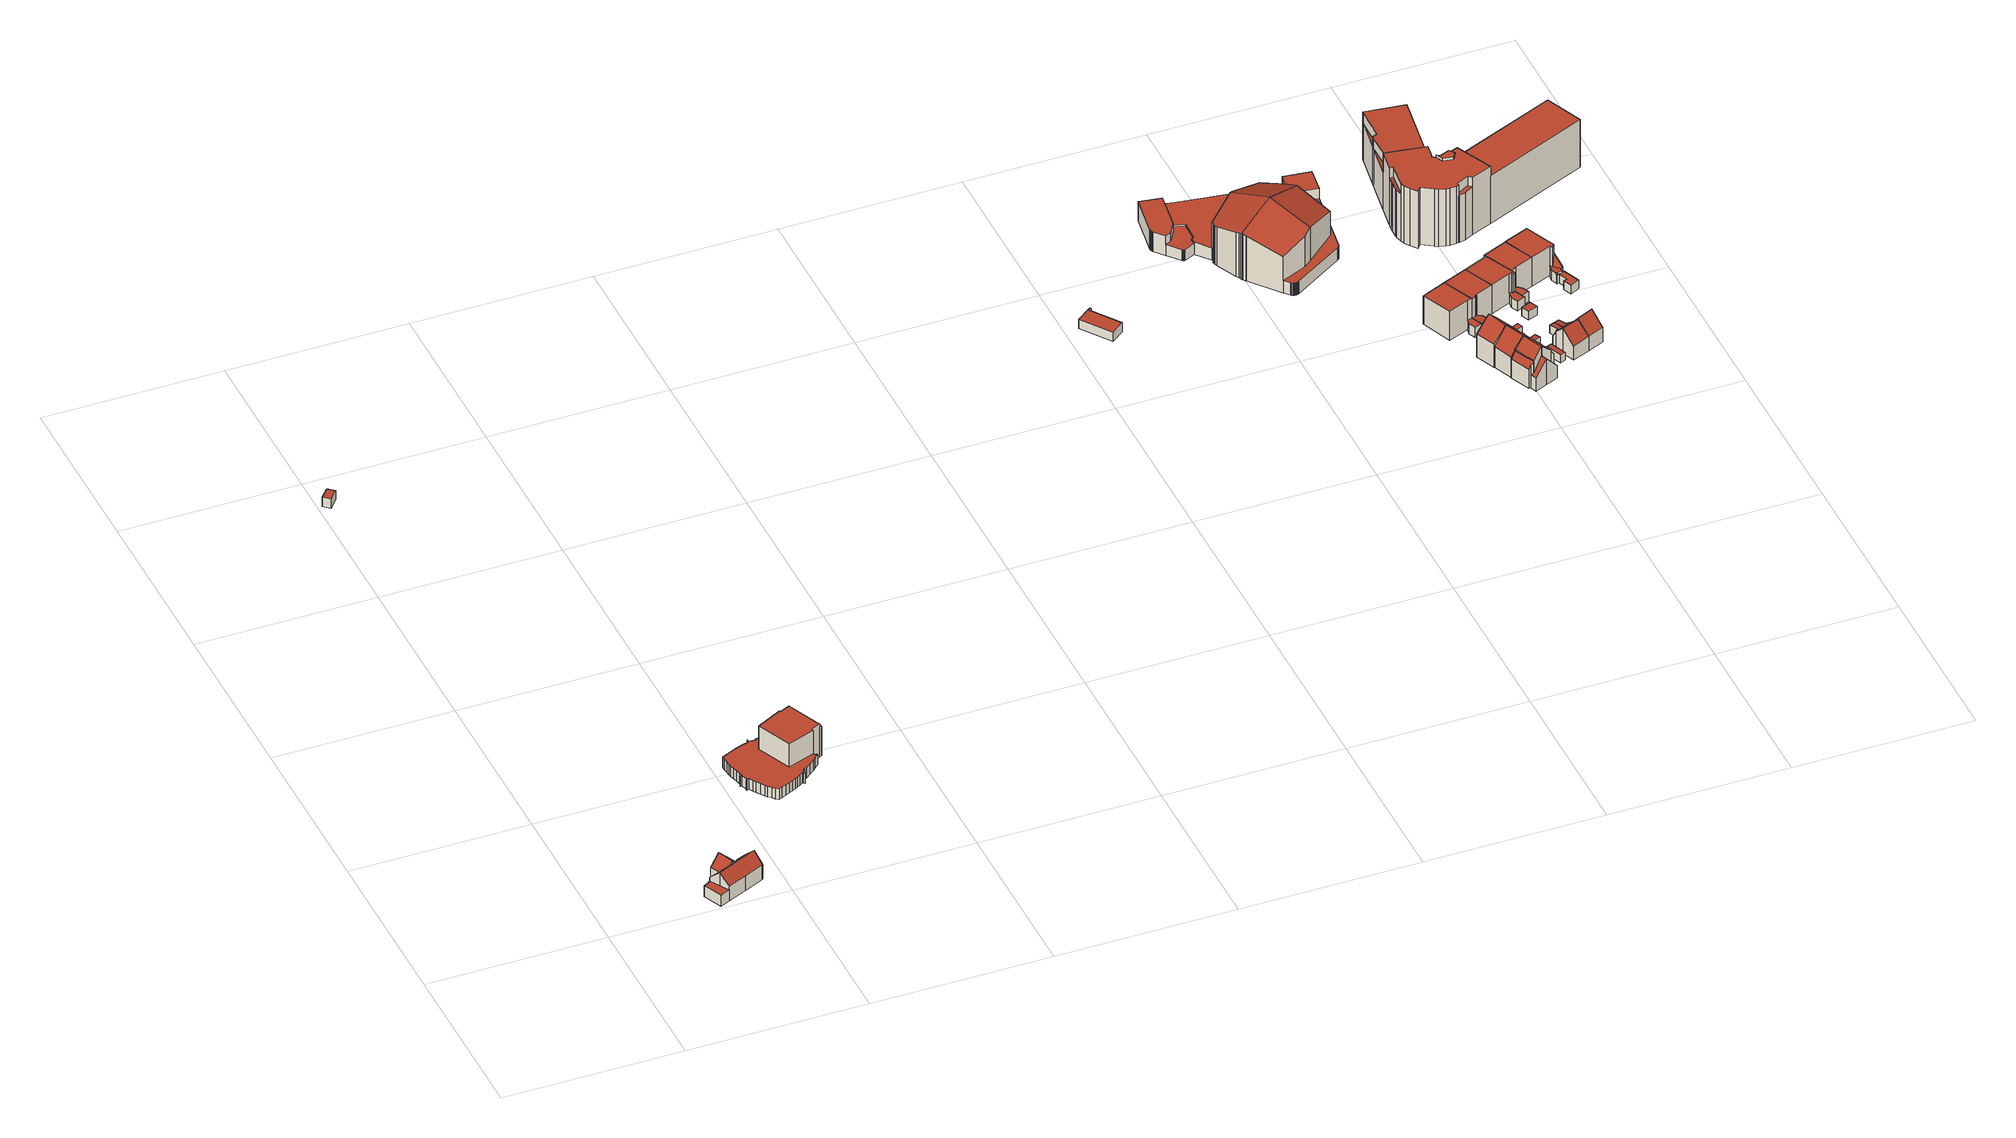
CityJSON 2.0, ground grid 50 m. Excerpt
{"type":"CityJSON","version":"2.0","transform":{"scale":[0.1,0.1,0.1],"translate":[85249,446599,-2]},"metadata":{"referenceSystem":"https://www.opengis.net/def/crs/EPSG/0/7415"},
"CityObjects":{
"building1":{"type":"Building","attributes":{"b3_bouwlagen":2,"b3_dak_type":"slanted","b3_h_dak_50p":5.52,"b3_h_dak_70p":6.13,"b3_h_dak_max":7.01,"b3_h_dak_min":2.65,"b3_h_maaiveld":-0.557,"b3_kas_warenhuis":false,"b3_mutatie_ahn3_ahn4":false,"b3_opp_buitenmuur":241.29,"b3_opp_dak_plat":15.36,"b3_opp_dak_schuin":132,"b3_opp_grond":108.88,"b3_opp_scheidingsmuur":0,"b3_reconstructie_onvolledig":false,"b3_rmse_lod12":1.27,"b3_rmse_lod13":1.27,"b3_rmse_lod22":0.0893,"b3_val3dity_lod12":"[]","b3_val3dity_lod13":"[]","b3_val3dity_lod22":"[]","b3_volume_lod12":719.39,"b3_volume_lod13":719.39,"b3_volume_lod22":622.52,"geconstateerd":false,"oorspronkelijkbouwjaar":1868,"status":"Pand in gebruik"},"children":["building1-1"]},
"building1-1":{"type":"BuildingPart","parents":["building1"],"geometry":[{"type":"Solid","lod":"2.2","boundaries":[[[[0,1,2,3,4,5,6,7,8,9,10,11,12,13,14,15,16,17]],[[18,15,14,19]],[[20,16,15,18]],[[21,17,16,20]],[[22,23,1,0,24,25]],[[25,24,26,27]],[[19,14,13,28]],[[27,26,28,29]],[[30,2,1,23]],[[23,22,31]],[[32,33,34,35]],[[36,37,38]],[[35,34,38]],[[37,7,6,39]],[[24,0,17,21]],[[39,6,5,40]],[[40,5,4,41]],[[42,3,2,30]],[[41,4,3,42]],[[43,8,7,37,36]],[[44,12,11,45]],[[46,9,8,43]],[[47,11,10,48]],[[48,10,9,46]],[[45,11,47]],[[49,33,32]],[[29,28,13,12,44]],[[24,21,20,18,19,28,26]],[[41,32,35,38,37,39,40]],[[49,32,41,42,30,23,31]],[[27,46,43,36,38,34,33,49,31,22,25]],[[29,44,45,47,48,46,27]]]],"semantics":{"surfaces":[{"type":"GroundSurface"},{"type":"WallSurface","on_footprint_edge":true},{"type":"WallSurface","on_footprint_edge":false},{"type":"RoofSurface"}],"values":[[0,1,1,1,1,2,1,2,1,2,2,2,2,1,1,1,1,1,1,1,1,1,1,1,1,2,1,3,3,3,3,3]]}}]},
"building2":{"type":"Building","attributes":{"b3_dak_type":"horizontal","b3_h_dak_50p":2.42,"b3_h_dak_70p":2.43,"b3_h_dak_max":2.51,"b3_h_dak_min":2.17,"b3_h_maaiveld":-0.462,"b3_kas_warenhuis":false,"b3_mutatie_ahn3_ahn4":false,"b3_opp_buitenmuur":35.2,"b3_opp_dak_plat":8.88,"b3_opp_dak_schuin":0,"b3_opp_grond":8.88,"b3_opp_scheidingsmuur":0,"b3_reconstructie_onvolledig":false,"b3_rmse_lod12":0.0419,"b3_rmse_lod13":0.0419,"b3_rmse_lod22":0.0399,"b3_val3dity_lod12":"[]","b3_val3dity_lod13":"[]","b3_val3dity_lod22":"[]","b3_volume_lod12":25.69,"b3_volume_lod13":25.69,"b3_volume_lod22":25.59,"geconstateerd":false,"oorspronkelijkbouwjaar":2010,"status":"Pand in gebruik"},"children":["building2-1"]},
"building2-1":{"type":"BuildingPart","parents":["building2"],"geometry":[{"type":"Solid","lod":"2.2","boundaries":[[[[50,51,52,53,54,55]],[[56,50,55,57]],[[58,53,52,59]],[[59,52,51,60]],[[57,55,54,61]],[[61,54,53,58]],[[60,51,50,56]],[[60,56,57,61,58,59]]]],"semantics":{"surfaces":[{"type":"GroundSurface"},{"type":"WallSurface","on_footprint_edge":true},{"type":"RoofSurface"}],"values":[[0,1,1,1,1,1,1,2]]}}]},
"building3":{"type":"Building","attributes":{"b3_dak_type":"slanted","b3_h_dak_50p":3.47,"b3_h_dak_70p":9.75,"b3_h_dak_max":11.21,"b3_h_dak_min":2.63,"b3_h_maaiveld":0.197,"b3_kas_warenhuis":false,"b3_mutatie_ahn3_ahn4":false,"b3_opp_buitenmuur":586.93,"b3_opp_dak_plat":359.15,"b3_opp_dak_schuin":51.59,"b3_opp_grond":374.21,"b3_opp_scheidingsmuur":0,"b3_reconstructie_onvolledig":false,"b3_rmse_lod12":5.22,"b3_rmse_lod13":0.879,"b3_rmse_lod22":0.244,"b3_val3dity_lod12":"[]","b3_val3dity_lod13":"[]","b3_val3dity_lod22":"[]","b3_volume_lod12":3574.93,"b3_volume_lod13":2237.45,"b3_volume_lod22":2182.08,"geconstateerd":false,"oorspronkelijkbouwjaar":1930,"status":"Pand in gebruik"},"children":["building3-1"]},
"building3-1":{"type":"BuildingPart","parents":["building3"],"geometry":[{"type":"Solid","lod":"2.2","boundaries":[[[[62,63,64,65,66,67,68,69,70,71,72,73,74,75,76,77,78,79,80,81,82,83,84,85,86,87,88,89,90,91,92,93,94,95,96,97,98,99,100,101,102,103,104,105,106,107,108,109,110,111,112,113,114,115,116,117,118,119,120,121,122,123,124,125,126,127,128,129,130,131,132,133,134,135,136,137,138,139,140,141,142,143,144,145,146,147,148,149,150,151,152]],[[153,146,145,154]],[[155,147,146,153]],[[156,148,147,155]],[[157,126,125,158]],[[159,99,98,160]],[[154,145,144,161]],[[162,143,142,163]],[[164,135,134,165]],[[161,144,143,162]],[[166,140,139,167]],[[168,141,140,166]],[[167,139,138,169]],[[163,142,141,168]],[[170,136,135,164]],[[169,138,137,171]],[[171,137,136,170]],[[165,134,133,172]],[[172,133,132,173]],[[173,132,131,174]],[[174,131,130,175]],[[175,130,129,176]],[[176,129,128,177]],[[177,128,127,178]],[[178,127,126,157]],[[179,121,120,180]],[[158,125,124,181]],[[182,119,118,183]],[[181,124,123,184]],[[185,122,121,179]],[[184,123,122,185]],[[186,116,115,187]],[[183,118,117,188]],[[188,117,116,186]],[[180,120,119,182]],[[189,113,112,190]],[[191,100,99,159]],[[192,93,92,193]],[[194,109,108,195]],[[195,108,107,196,197]],[[190,112,111,198]],[[198,111,110,199]],[[199,110,109,194]],[[193,92,91,200,201]],[[201,200,202,203]],[[204,205,206]],[[197,196,206]],[[196,107,106,207]],[[207,106,105,208]],[[208,105,104,209]],[[210,102,101,211]],[[211,101,100,191]],[[209,104,103,212]],[[212,103,102,210]],[[213,97,96,214]],[[214,96,95,215]],[[160,98,97,213]],[[216,87,86,217]],[[215,95,94,218]],[[218,94,93,192]],[[217,86,85,219]],[[200,91,90,220]],[[221,89,88,222]],[[220,90,89,221]],[[222,88,87,216]],[[223,79,78,224]],[[219,85,84,225]],[[226,81,80,227]],[[227,80,79,223]],[[228,82,81,226]],[[229,83,82,228]],[[230,77,76,231]],[[225,84,83,229]],[[232,63,62,233]],[[233,62,152,234]],[[235,73,72,236]],[[224,78,77,230]],[[231,76,75,237]],[[238,65,64,239]],[[240,74,73,235]],[[236,72,71,241]],[[237,75,74,240]],[[241,71,70,242]],[[243,68,67,244]],[[244,67,66,245]],[[246,69,68,243]],[[242,70,69,246]],[[245,66,65,238]],[[239,64,63,232]],[[247,149,148,156]],[[248,150,149,247]],[[249,151,150,248]],[[234,152,151,249]],[[203,202,250,251]],[[252,114,113,189,253]],[[254,187,115,114,252]],[[253,189,205,204]],[[251,250,187,254]],[[218,192,204,206,196,207,208,209,212,210,211,191,159,160,213,214,215]],[[187,250,202,200,220,221,222,216,217,219,225,229,228,226,227,223,224,230,231,237,240,235,236,241,242,246,243,244,245,238,239,232,233,234,249,248,247,156,155,153,154,161,162,163,168,166,167,169,171,170,164,165,172,173,174,175,176,177,178,157,158,181,184,185,179,180,182,183,188,186]],[[205,189,190,198,199,194,195,197,206]],[[251,254,252,253,204,192,193,201,203]]]],"semantics":{"surfaces":[{"type":"GroundSurface"},{"type":"WallSurface","on_footprint_edge":true},{"type":"WallSurface","on_footprint_edge":false},{"type":"RoofSurface"}],"values":[[0,1,1,1,1,1,1,1,1,1,1,1,1,1,1,1,1,1,1,1,1,1,1,1,1,1,1,1,1,1,1,1,1,1,1,1,1,1,1,1,1,1,1,1,2,2,2,1,1,1,1,1,1,1,1,1,1,1,1,1,1,1,1,1,1,1,1,1,1,1,1,1,1,1,1,1,1,1,1,1,1,1,1,1,1,1,1,1,1,1,1,1,1,2,1,1,2,2,3,3,3,3]]}}]},
"building4":{"type":"Building","attributes":{"b3_dak_type":"multiple horizontal","b3_h_dak_50p":2.9,"b3_h_dak_70p":2.93,"b3_h_dak_max":3.19,"b3_h_dak_min":2.33,"b3_h_maaiveld":-0.05,"b3_kas_warenhuis":false,"b3_mutatie_ahn3_ahn4":false,"b3_opp_buitenmuur":91.83,"b3_opp_dak_plat":27.1,"b3_opp_dak_schuin":0,"b3_opp_grond":45.83,"b3_opp_scheidingsmuur":0,"b3_reconstructie_onvolledig":false,"b3_rmse_lod12":0.126,"b3_rmse_lod13":0.126,"b3_rmse_lod22":0.116,"b3_val3dity_lod12":"[]","b3_val3dity_lod13":"[]","b3_val3dity_lod22":"[]","b3_volume_lod12":136.86,"b3_volume_lod13":136.86,"b3_volume_lod22":136.12,"geconstateerd":false,"oorspronkelijkbouwjaar":2020,"status":"Pand in gebruik"},"children":["building4-1"]},
"building4-1":{"type":"BuildingPart","parents":["building4"],"geometry":[{"type":"Solid","lod":"2.2","boundaries":[[[[255,256,257,258,259,260]],[[261,260,259,262]],[[262,259,258,263]],[[263,258,257,264]],[[265,255,260,261]],[[264,257,256,266]],[[266,256,255,265]],[[266,265,261,262,263,264]]]],"semantics":{"surfaces":[{"type":"GroundSurface"},{"type":"WallSurface","on_footprint_edge":true},{"type":"RoofSurface"}],"values":[[0,1,1,1,1,1,1,2]]}}]},
"building5":{"type":"Building","attributes":{"b3_bag_bag_overlap":0,"b3_bouwlagen":4,"b3_dak_type":"slanted","b3_h_dak_50p":6.69,"b3_h_dak_70p":13.89,"b3_h_dak_max":18.08,"b3_h_dak_min":3.06,"b3_h_maaiveld":-0.324,"b3_kas_warenhuis":false,"b3_mutatie_ahn3_ahn4":false,"b3_opp_buitenmuur":1485.74,"b3_opp_dak_plat":956.6,"b3_opp_dak_schuin":581.31,"b3_opp_grond":1187.85,"b3_opp_scheidingsmuur":104.35,"b3_reconstructie_onvolledig":false,"b3_rmse_lod12":7.29,"b3_rmse_lod13":1.37,"b3_rmse_lod22":0.0492,"b3_val3dity_lod12":"[]","b3_val3dity_lod13":"[]","b3_val3dity_lod22":"[]","b3_volume_lod12":16855.04,"b3_volume_lod13":10904.26,"b3_volume_lod22":10779.6,"geconstateerd":false,"oorspronkelijkbouwjaar":1959,"status":"Pand in gebruik"},"children":["building5-1"]},
"building5-1":{"type":"BuildingPart","parents":["building5"],"geometry":[{"type":"Solid","lod":"2.2","boundaries":[[[[267,268,269,270,271,272,273,274,275,276,277,278,279,280,281,282,283,284,285,286,287,288,289,290,291,292,293,294,295,296,297,298,299,300,301,302,303,304,305,306,307,308,309,310,311,312,313,314,315,316,317,318,319,320,321,322,323]],[[324,296,295,325]],[[325,295,294,326]],[[327,274,273,328]],[[329,311,310,330]],[[330,310,309,331]],[[328,273,272,332]],[[333,334,335,336,337]],[[338,292,291,339]],[[339,291,290,340]],[[341,269,268,342]],[[343,344,345,346]],[[340,290,289,344,343]],[[347,267,323,348]],[[349,283,282,350]],[[351,352,350,353]],[[354,355,356,357]],[[358,287,286,359]],[[359,286,285,360]],[[361,362,355,354]],[[363,275,274,327]],[[364,319,318,365]],[[366,320,319,364]],[[365,318,317,367]],[[367,317,316,368]],[[368,316,315,369]],[[369,315,314,370]],[[370,314,313,371]],[[371,313,312,372]],[[372,312,311,329]],[[331,309,308,373]],[[373,308,307,374]],[[374,307,306,375]],[[376,377,378,379]],[[380,381,382]],[[383,271,270,384]],[[326,294,293,385]],[[385,293,292,338]],[[386,288,287,358]],[[332,272,271,383]],[[387,284,283,349]],[[360,285,284,387]],[[388,278,277,389]],[[389,277,276,390]],[[390,276,275,363]],[[391,281,280,392]],[[353,350,282,281,391]],[[393,392,280,279,394]],[[394,279,278,388]],[[395,396,397,398]],[[399,400,401,402]],[[344,289,288,386]],[[403,322,321,362,361]],[[362,321,320,366]],[[357,356,404,405]],[[402,401,352,351]],[[406,299,298,407]],[[408,407,298,297,409]],[[409,297,296,324]],[[410,300,299,406]],[[411,412,396,395]],[[336,335,400,399]],[[346,345,334,333]],[[379,378,413,414]],[[375,306,305,413]],[[414,413,305,304,415]],[[416,301,300,410]],[[398,397,392,393]],[[348,323,322,403]],[[384,270,269,341]],[[381,380,417,418]],[[418,417,419,420,421]],[[342,268,267,347]],[[405,404,419,417]],[[337,336,407,408]],[[415,304,303,422]],[[421,420,412,411]],[[422,303,302,377,376]],[[377,302,301,416]],[[334,345,344,386,358,359,360,387,349,350,352,401,400,335]],[[342,382,381,398,393,394,388,389,390,363,327,328,332,383,384,341]],[[342,347,348,403,361,354,357,382]],[[405,417,380,382,357]],[[337,408,409,324,325,326,385,338,339,340,343,346,333]],[[421,411,395,398,381,418]],[[422,376,379,414,415]],[[377,416,410,406,407,336,399,402,351,353,391,392,397,396,412,420,419,404,356,355,362,366,364,365,367,368,369,370,371,372,329,330,331,373,374,375,413,378]]]],"semantics":{"surfaces":[{"type":"GroundSurface"},{"type":"WallSurface","on_footprint_edge":true},{"type":"WallSurface","on_footprint_edge":false},{"type":"RoofSurface"}],"values":[[0,1,1,1,1,1,1,2,1,1,1,2,1,1,1,2,2,1,1,2,1,1,1,1,1,1,1,1,1,1,1,1,1,2,2,1,1,1,1,1,1,1,1,1,1,1,1,1,1,2,2,1,1,1,2,2,1,1,1,1,2,2,2,2,1,1,1,2,1,1,2,2,1,2,2,1,2,1,1,3,3,3,3,3,3,3,3]]}}]},
"building6":{"type":"Building","attributes":{"b3_bag_bag_overlap":0,"b3_bouwlagen":3,"b3_dak_type":"multiple horizontal","b3_h_dak_50p":8.9,"b3_h_dak_70p":8.91,"b3_h_dak_max":9.1,"b3_h_dak_min":2.79,"b3_h_maaiveld":-0.251,"b3_kas_warenhuis":false,"b3_mutatie_ahn3_ahn4":false,"b3_opp_buitenmuur":240.17,"b3_opp_dak_plat":76.88,"b3_opp_dak_schuin":0,"b3_opp_grond":77.14,"b3_opp_scheidingsmuur":97.12,"b3_reconstructie_onvolledig":false,"b3_rmse_lod12":1.58,"b3_rmse_lod13":0.0768,"b3_rmse_lod22":0.073,"b3_val3dity_lod12":"[]","b3_val3dity_lod13":"[]","b3_val3dity_lod22":"[]","b3_volume_lod12":706.92,"b3_volume_lod13":663.31,"b3_volume_lod22":662.02,"geconstateerd":false,"oorspronkelijkbouwjaar":1928,"status":"Pand in gebruik"},"children":["building6-1"]},
"building6-1":{"type":"BuildingPart","parents":["building6"],"geometry":[{"type":"Solid","lod":"2.2","boundaries":[[[[423,424,425,426,427,428,429,430,431,432]],[[433,426,425,434]],[[435,427,426,433]],[[436,428,427,435]],[[434,425,424,437]],[[438,430,429,439]],[[439,429,428,436,440]],[[440,436,437,441]],[[442,431,430,438]],[[443,432,431,442]],[[444,423,432,443]],[[441,437,424,423,444]],[[437,436,435,433,434]],[[441,444,443,442,438,439,440]]]],"semantics":{"surfaces":[{"type":"GroundSurface"},{"type":"WallSurface","on_footprint_edge":true},{"type":"WallSurface","on_footprint_edge":false},{"type":"RoofSurface"}],"values":[[0,1,1,1,1,1,1,2,1,1,1,1,3,3]]}}]},
"building7":{"type":"Building","attributes":{"b3_bag_bag_overlap":0,"b3_bouwlagen":3,"b3_dak_type":"slanted","b3_h_dak_50p":8.28,"b3_h_dak_70p":9.18,"b3_h_dak_max":10.75,"b3_h_dak_min":2.05,"b3_h_maaiveld":-0.356,"b3_kas_warenhuis":false,"b3_mutatie_ahn3_ahn4":false,"b3_opp_buitenmuur":181.91,"b3_opp_dak_plat":0,"b3_opp_dak_schuin":108.43,"b3_opp_grond":71.59,"b3_opp_scheidingsmuur":76.5,"b3_reconstructie_onvolledig":false,"b3_rmse_lod12":2.52,"b3_rmse_lod13":1.43,"b3_rmse_lod22":0.245,"b3_val3dity_lod12":"[]","b3_val3dity_lod13":"[]","b3_val3dity_lod22":"[]","b3_volume_lod12":687.24,"b3_volume_lod13":634.43,"b3_volume_lod22":592.32,"geconstateerd":false,"oorspronkelijkbouwjaar":1935,"status":"Pand in gebruik"},"children":["building7-1"]},
"building7-1":{"type":"BuildingPart","parents":["building7"],"geometry":[{"type":"Solid","lod":"2.2","boundaries":[[[[445,446,447,448,449,450,451,452,453,454,455,456,457,458,459,460,461,462]],[[463,457,456,464]],[[465,458,457,463]],[[466,447,446,467]],[[468,448,447,466]],[[469,445,462,470]],[[471,461,460,472]],[[473,455,454,474]],[[474,454,453,475]],[[476,477,459,458,465]],[[472,460,459,477]],[[478,479,477,476]],[[480,449,448,468]],[[464,456,455,473]],[[475,453,452,481]],[[481,452,451,482]],[[470,462,461,471]],[[483,484,485,486]],[[487,488,489,490]],[[491,480,488,487]],[[492,493,494,484,483]],[[490,489,493,492]],[[495,496,494,493]],[[497,450,449,480,491]],[[498,482,451,450,497]],[[467,446,499,500]],[[500,499,496,495]],[[499,446,445,469]],[[501,485,502]],[[486,485,501,479,478,503]],[[503,478,482,498]],[[497,491,487,490,492,483]],[[500,495,493,489,488,480,468,466,467]],[[479,501,502,471,472,477]],[[502,485,484,494,496,499,469,470,471]],[[503,498,497,483,486]],[[482,478,476,465,463,464,473,474,475,481]]]],"semantics":{"surfaces":[{"type":"GroundSurface"},{"type":"WallSurface","on_footprint_edge":true},{"type":"WallSurface","on_footprint_edge":false},{"type":"RoofSurface"}],"values":[[0,1,1,1,1,1,1,1,1,1,1,2,1,1,1,1,1,2,2,2,2,2,2,1,1,1,2,1,2,2,2,3,3,3,3,3,3]]}}]},
"building8":{"type":"Building","attributes":{"b3_bag_bag_overlap":0,"b3_dak_type":"horizontal","b3_h_dak_50p":2.49,"b3_h_dak_70p":2.5,"b3_h_dak_max":2.58,"b3_h_dak_min":2.29,"b3_h_maaiveld":-0.259,"b3_kas_warenhuis":false,"b3_mutatie_ahn3_ahn4":false,"b3_opp_buitenmuur":23.17,"b3_opp_dak_plat":7.43,"b3_opp_dak_schuin":0,"b3_opp_grond":7.43,"b3_opp_scheidingsmuur":6.85,"b3_reconstructie_onvolledig":false,"b3_rmse_lod12":0.0361,"b3_rmse_lod13":0.0361,"b3_rmse_lod22":0.0305,"b3_val3dity_lod12":"[]","b3_val3dity_lod13":"[]","b3_val3dity_lod22":"[]","b3_volume_lod12":20.45,"b3_volume_lod13":20.45,"b3_volume_lod22":20.41,"geconstateerd":false,"oorspronkelijkbouwjaar":1928,"status":"Pand in gebruik"},"children":["building8-1"]},
"building8-1":{"type":"BuildingPart","parents":["building8"],"geometry":[{"type":"Solid","lod":"2.2","boundaries":[[[[504,505,506,507]],[[508,506,505,509]],[[510,507,506,508]],[[511,504,507,510]],[[509,505,504,511]],[[509,511,510,508]]]],"semantics":{"surfaces":[{"type":"GroundSurface"},{"type":"WallSurface","on_footprint_edge":true},{"type":"RoofSurface"}],"values":[[0,1,1,1,1,2]]}}]},
"building9":{"type":"Building","attributes":{"b3_bag_bag_overlap":0,"b3_bouwlagen":3,"b3_dak_type":"slanted","b3_h_dak_50p":8.64,"b3_h_dak_70p":9.4,"b3_h_dak_max":10.8,"b3_h_dak_min":1.9,"b3_h_maaiveld":-0.358,"b3_kas_warenhuis":false,"b3_mutatie_ahn3_ahn4":false,"b3_opp_buitenmuur":192.63,"b3_opp_dak_plat":10.69,"b3_opp_dak_schuin":75.16,"b3_opp_grond":65.19,"b3_opp_scheidingsmuur":76.64,"b3_reconstructie_onvolledig":false,"b3_rmse_lod12":3.01,"b3_rmse_lod13":1.37,"b3_rmse_lod22":0.14,"b3_val3dity_lod12":"[]","b3_val3dity_lod13":"[]","b3_val3dity_lod22":"[]","b3_volume_lod12":635.77,"b3_volume_lod13":569.73,"b3_volume_lod22":517.28,"geconstateerd":false,"oorspronkelijkbouwjaar":1935,"status":"Pand in gebruik"},"children":["building9-1"]},
"building9-1":{"type":"BuildingPart","parents":["building9"],"geometry":[{"type":"Solid","lod":"2.2","boundaries":[[[[512,513,514,515,516,517,518,519,520,521,522,523,524,525]],[[526,527,528,529]],[[530,515,514,531]],[[527,523,522,532]],[[533,524,523,527,526]],[[532,522,521,534]],[[534,521,520,535]],[[535,520,519,536]],[[536,519,518,528]],[[529,528,518,517,537]],[[538,516,515,530]],[[539,525,524,533]],[[540,512,525,539]],[[531,514,513,541]],[[542,537,517,516,538]],[[541,513,512,540,543]],[[543,540,537,542]],[[536,528,527,532,534,535]],[[541,538,530,531]],[[543,542,538,541]],[[537,540,539,533,526,529]]]],"semantics":{"surfaces":[{"type":"GroundSurface"},{"type":"WallSurface","on_footprint_edge":false},{"type":"WallSurface","on_footprint_edge":true},{"type":"RoofSurface"}],"values":[[0,1,2,2,2,2,2,2,2,2,2,2,2,2,2,2,1,3,3,3,3]]}}]},
"building10":{"type":"Building","attributes":{"b3_bag_bag_overlap":0,"b3_bouwlagen":3,"b3_dak_type":"slanted","b3_h_dak_50p":8.38,"b3_h_dak_70p":9.31,"b3_h_dak_max":10.79,"b3_h_dak_min":1.9,"b3_h_maaiveld":-0.34,"b3_kas_warenhuis":false,"b3_mutatie_ahn3_ahn4":false,"b3_opp_buitenmuur":111.65,"b3_opp_dak_plat":9.03,"b3_opp_dak_schuin":81.99,"b3_opp_grond":62.79,"b3_opp_scheidingsmuur":153.14,"b3_reconstructie_onvolledig":false,"b3_rmse_lod12":3.11,"b3_rmse_lod13":1.54,"b3_rmse_lod22":0.173,"b3_val3dity_lod12":"[]","b3_val3dity_lod13":"[]","b3_val3dity_lod22":"[]","b3_volume_lod12":607.09,"b3_volume_lod13":551.74,"b3_volume_lod22":497.23,"geconstateerd":false,"oorspronkelijkbouwjaar":1935,"status":"Pand in gebruik"},"children":["building10-1"]},
"building10-1":{"type":"BuildingPart","parents":["building10"],"geometry":[{"type":"Solid","lod":"2.2","boundaries":[[[[544,545,546,547,548,549,550,551,552,553,554,555,556,557,558,559]],[[560,555,554,561]],[[562,563,552,551,564]],[[561,554,553,565]],[[566,549,548,567]],[[568,569,570,571]],[[572,573,569,568]],[[574,550,549,566]],[[575,559,558,576]],[[577,578,579,580]],[[576,558,557,581]],[[565,553,552,563]],[[582,556,555,560]],[[581,557,556,582]],[[583,546,545,584]],[[585,583,573,572]],[[586,547,546,583,585]],[[567,548,547,586]],[[571,570,564,587]],[[588,575,578,577]],[[587,564,551,550,574]],[[580,579,563,562]],[[589,544,559,575,588]],[[584,545,544,589]],[[567,586,574,566]],[[587,574,586,585,572,568,571]],[[563,579,578,575,576,581,582,560,561,565]],[[584,589,588,577,580,562,564,570,569,573,583]]]],"semantics":{"surfaces":[{"type":"GroundSurface"},{"type":"WallSurface","on_footprint_edge":true},{"type":"WallSurface","on_footprint_edge":false},{"type":"RoofSurface"}],"values":[[0,1,1,1,1,2,2,1,1,2,1,1,1,1,1,2,1,1,2,2,1,2,1,1,3,3,3,3]]}}]},
"building11":{"type":"Building","attributes":{"b3_bag_bag_overlap":0,"b3_dak_type":"horizontal","b3_h_dak_50p":2.48,"b3_h_dak_70p":2.49,"b3_h_dak_max":2.59,"b3_h_dak_min":2.25,"b3_h_maaiveld":-0.298,"b3_kas_warenhuis":false,"b3_mutatie_ahn3_ahn4":false,"b3_opp_buitenmuur":23.46,"b3_opp_dak_plat":7.41,"b3_opp_dak_schuin":0,"b3_opp_grond":7.41,"b3_opp_scheidingsmuur":6.85,"b3_reconstructie_onvolledig":false,"b3_rmse_lod12":0.0483,"b3_rmse_lod13":0.0483,"b3_rmse_lod22":0.0468,"b3_val3dity_lod12":"[]","b3_val3dity_lod13":"[]","b3_val3dity_lod22":"[]","b3_volume_lod12":20.65,"b3_volume_lod13":20.65,"b3_volume_lod22":20.57,"geconstateerd":false,"oorspronkelijkbouwjaar":1928,"status":"Pand in gebruik"},"children":["building11-1"]},
"building11-1":{"type":"BuildingPart","parents":["building11"],"geometry":[{"type":"Solid","lod":"2.2","boundaries":[[[[590,591,505,504]],[[509,505,591,592]],[[593,504,505,509]],[[594,590,504,593]],[[592,591,590,594]],[[592,594,593,509]]]],"semantics":{"surfaces":[{"type":"GroundSurface"},{"type":"WallSurface","on_footprint_edge":true},{"type":"RoofSurface"}],"values":[[0,1,1,1,1,2]]}}]},
"building12":{"type":"Building","attributes":{"b3_bag_bag_overlap":0,"b3_bouwlagen":3,"b3_dak_type":"multiple horizontal","b3_h_dak_50p":8.9,"b3_h_dak_70p":8.93,"b3_h_dak_max":9.08,"b3_h_dak_min":2.79,"b3_h_maaiveld":-0.178,"b3_kas_warenhuis":false,"b3_mutatie_ahn3_ahn4":false,"b3_opp_buitenmuur":159.17,"b3_opp_dak_plat":70.39,"b3_opp_dak_schuin":8.15,"b3_opp_grond":78.49,"b3_opp_scheidingsmuur":181.43,"b3_reconstructie_onvolledig":false,"b3_rmse_lod12":1.57,"b3_rmse_lod13":0.242,"b3_rmse_lod22":0.257,"b3_val3dity_lod12":"[]","b3_val3dity_lod13":"[]","b3_val3dity_lod22":"[]","b3_volume_lod12":714.92,"b3_volume_lod13":667.67,"b3_volume_lod22":665.29,"geconstateerd":false,"oorspronkelijkbouwjaar":1928,"status":"Pand in gebruik"},"children":["building12-1"]},
"building12-1":{"type":"BuildingPart","parents":["building12"],"geometry":[{"type":"Solid","lod":"2.2","boundaries":[[[[595,425,596,423,597,598,599,600,601]],[[602,598,597,603]],[[604,599,598,602]],[[444,423,596,605,606]],[[603,597,423,444]],[[607,425,595,608]],[[608,595,601,609]],[[610,611,600,599,604]],[[609,601,600,611]],[[605,596,425,607]],[[606,605,612,613]],[[614,615,611,610]],[[616,617,615,614]],[[613,612,617,616]],[[613,616,614,610,604,602,603,444,606]],[[617,612,605,607,608,609,611,615]]]],"semantics":{"surfaces":[{"type":"GroundSurface"},{"type":"WallSurface","on_footprint_edge":true},{"type":"WallSurface","on_footprint_edge":false},{"type":"RoofSurface"}],"values":[[0,1,1,1,1,1,1,1,1,1,2,2,2,2,3,3]]}}]},
"building13":{"type":"Building","attributes":{"b3_dak_type":"horizontal","b3_h_dak_50p":2.19,"b3_h_dak_70p":2.2,"b3_h_dak_max":2.42,"b3_h_dak_min":2.02,"b3_h_maaiveld":-0.311,"b3_kas_warenhuis":false,"b3_mutatie_ahn3_ahn4":false,"b3_opp_buitenmuur":32.32,"b3_opp_dak_plat":7.87,"b3_opp_dak_schuin":0,"b3_opp_grond":7.87,"b3_opp_scheidingsmuur":0,"b3_reconstructie_onvolledig":false,"b3_rmse_lod12":0.0593,"b3_rmse_lod13":0.0593,"b3_rmse_lod22":0.0581,"b3_val3dity_lod12":"[]","b3_val3dity_lod13":"[]","b3_val3dity_lod22":"[]","b3_volume_lod12":19.78,"b3_volume_lod13":19.78,"b3_volume_lod22":19.71,"geconstateerd":false,"oorspronkelijkbouwjaar":1935,"status":"Pand in gebruik"},"children":["building13-1"]},
"building13-1":{"type":"BuildingPart","parents":["building13"],"geometry":[{"type":"Solid","lod":"2.2","boundaries":[[[[618,619,620,621]],[[622,618,621,623]],[[623,621,620,624]],[[624,620,619,625]],[[625,619,618,622]],[[625,622,623,624]]]],"semantics":{"surfaces":[{"type":"GroundSurface"},{"type":"WallSurface","on_footprint_edge":true},{"type":"RoofSurface"}],"values":[[0,1,1,1,1,2]]}}]},
"building14":{"type":"Building","attributes":{"b3_bag_bag_overlap":0,"b3_bouwlagen":3,"b3_dak_type":"multiple horizontal","b3_h_dak_50p":8.9,"b3_h_dak_70p":8.93,"b3_h_dak_max":9.03,"b3_h_dak_min":2.79,"b3_h_maaiveld":-0.173,"b3_kas_warenhuis":false,"b3_mutatie_ahn3_ahn4":false,"b3_opp_buitenmuur":166.24,"b3_opp_dak_plat":79.15,"b3_opp_dak_schuin":0,"b3_opp_grond":79.14,"b3_opp_scheidingsmuur":174.47,"b3_reconstructie_onvolledig":false,"b3_rmse_lod12":1.74,"b3_rmse_lod13":0.0486,"b3_rmse_lod22":0.0322,"b3_val3dity_lod12":"[]","b3_val3dity_lod13":"[]","b3_val3dity_lod22":"[]","b3_volume_lod12":720.21,"b3_volume_lod13":672.59,"b3_volume_lod22":670.91,"geconstateerd":false,"oorspronkelijkbouwjaar":1928,"status":"Pand in gebruik"},"children":["building14-1"]},
"building14-1":{"type":"BuildingPart","parents":["building14"],"geometry":[{"type":"Solid","lod":"2.2","boundaries":[[[[626,627,628,629,630,631,632,598,597]],[[633,630,629,634]],[[634,629,628,635]],[[636,637,638,639]],[[640,641,637,636]],[[642,626,597,643]],[[641,632,631,644]],[[643,597,598,602]],[[602,598,632,641,640]],[[644,631,630,633]],[[635,628,627,645]],[[639,638,645,646]],[[646,645,627,626,642]],[[645,638,637,641,644,633,634,635]],[[646,642,643,602,640,636,639]]]],"semantics":{"surfaces":[{"type":"GroundSurface"},{"type":"WallSurface","on_footprint_edge":true},{"type":"WallSurface","on_footprint_edge":false},{"type":"RoofSurface"}],"values":[[0,1,1,2,2,1,1,1,1,1,1,2,1,3,3]]}}]},
"building15":{"type":"Building","attributes":{"b3_bag_bag_overlap":0,"b3_bouwlagen":2,"b3_dak_type":"slanted","b3_h_dak_50p":5.59,"b3_h_dak_70p":6.37,"b3_h_dak_max":7.73,"b3_h_dak_min":2.11,"b3_h_maaiveld":-0.3,"b3_kas_warenhuis":false,"b3_mutatie_ahn3_ahn4":false,"b3_opp_buitenmuur":100.22,"b3_opp_dak_plat":0,"b3_opp_dak_schuin":64.36,"b3_opp_grond":48.3,"b3_opp_scheidingsmuur":57.51,"b3_reconstructie_onvolledig":false,"b3_rmse_lod12":2.07,"b3_rmse_lod13":1.16,"b3_rmse_lod22":0.176,"b3_val3dity_lod12":"[]","b3_val3dity_lod13":"[]","b3_val3dity_lod22":"[]","b3_volume_lod12":325.33,"b3_volume_lod13":293.22,"b3_volume_lod22":268.28,"geconstateerd":false,"oorspronkelijkbouwjaar":1935,"status":"Pand in gebruik"},"children":["building15-1"]},
"building15-1":{"type":"BuildingPart","parents":["building15"],"geometry":[{"type":"Solid","lod":"2.2","boundaries":[[[[647,648,649,650,651,652,653,654,655,656,657,658,659,660]],[[661,650,649,662]],[[662,649,648,663]],[[664,652,651,665]],[[666,659,658,667]],[[668,654,653,669]],[[669,653,652,664]],[[670,660,659,666]],[[671,647,660,670]],[[672,656,655,673]],[[674,657,656,672]],[[673,655,654,668]],[[667,658,657,674,675]],[[665,651,650,661]],[[676,663,648,647,671]],[[675,674,663,676]],[[671,670,666,667]],[[665,672,673,668,669,664]],[[663,674,672,665,661,662]],[[675,676,671,667]]]],"semantics":{"surfaces":[{"type":"GroundSurface"},{"type":"WallSurface","on_footprint_edge":true},{"type":"WallSurface","on_footprint_edge":false},{"type":"RoofSurface"}],"values":[[0,1,1,1,1,1,1,1,1,1,1,1,1,1,1,2,3,3,3,3]]}}]},
"building16":{"type":"Building","attributes":{"b3_dak_type":"horizontal","b3_h_dak_50p":2.42,"b3_h_dak_70p":2.44,"b3_h_dak_max":2.6,"b3_h_dak_min":2.19,"b3_h_maaiveld":-0.316,"b3_kas_warenhuis":false,"b3_mutatie_ahn3_ahn4":false,"b3_opp_buitenmuur":30.18,"b3_opp_dak_plat":7.51,"b3_opp_dak_schuin":0,"b3_opp_grond":7.51,"b3_opp_scheidingsmuur":0,"b3_reconstructie_onvolledig":false,"b3_rmse_lod12":0.0479,"b3_rmse_lod13":0.0479,"b3_rmse_lod22":0.0465,"b3_val3dity_lod12":"[]","b3_val3dity_lod13":"[]","b3_val3dity_lod22":"[]","b3_volume_lod12":20.67,"b3_volume_lod13":20.67,"b3_volume_lod22":20.62,"geconstateerd":false,"oorspronkelijkbouwjaar":1928,"status":"Pand in gebruik"},"children":["building16-1"]},
"building16-1":{"type":"BuildingPart","parents":["building16"],"geometry":[{"type":"Solid","lod":"2.2","boundaries":[[[[677,678,679,680]],[[681,679,678,682]],[[683,680,679,681]],[[684,677,680,683]],[[682,678,677,684]],[[682,684,683,681]]]],"semantics":{"surfaces":[{"type":"GroundSurface"},{"type":"WallSurface","on_footprint_edge":true},{"type":"RoofSurface"}],"values":[[0,1,1,1,1,2]]}}]},
"building17":{"type":"Building","attributes":{"b3_bag_bag_overlap":0,"b3_bouwlagen":3,"b3_dak_type":"multiple horizontal","b3_h_dak_50p":8.9,"b3_h_dak_70p":8.93,"b3_h_dak_max":9.11,"b3_h_dak_min":2.79,"b3_h_maaiveld":-0.173,"b3_kas_warenhuis":false,"b3_mutatie_ahn3_ahn4":false,"b3_opp_buitenmuur":159.26,"b3_opp_dak_plat":77.27,"b3_opp_dak_schuin":0,"b3_opp_grond":77.82,"b3_opp_scheidingsmuur":174.64,"b3_reconstructie_onvolledig":false,"b3_rmse_lod12":1.76,"b3_rmse_lod13":0.105,"b3_rmse_lod22":0.0959,"b3_val3dity_lod12":"[]","b3_val3dity_lod13":"[]","b3_val3dity_lod22":"[]","b3_volume_lod12":708.29,"b3_volume_lod13":661.97,"b3_volume_lod22":660.07,"geconstateerd":false,"oorspronkelijkbouwjaar":1928,"status":"Pand in gebruik"},"children":["building17-1"]},
"building17-1":{"type":"BuildingPart","parents":["building17"],"geometry":[{"type":"Solid","lod":"2.2","boundaries":[[[[685,686,628,687,626,688,689,690,691,692]],[[693,689,688,694]],[[694,688,626,695]],[[696,686,685,697]],[[635,628,686,696]],[[698,690,689,693]],[[699,687,628,635]],[[700,691,690,698]],[[701,702,692,691,700]],[[695,626,687,699,703]],[[697,685,692,702]],[[703,699,702,701]],[[703,701,700,698,693,694,695]],[[702,699,635,696,697]]]],"semantics":{"surfaces":[{"type":"GroundSurface"},{"type":"WallSurface","on_footprint_edge":true},{"type":"WallSurface","on_footprint_edge":false},{"type":"RoofSurface"}],"values":[[0,1,1,1,1,1,1,1,1,1,1,2,3,3]]}}]},
"building18":{"type":"Building","attributes":{"b3_bag_bag_overlap":0,"b3_bouwlagen":2,"b3_dak_type":"slanted","b3_h_dak_50p":5.64,"b3_h_dak_70p":6.38,"b3_h_dak_max":7.71,"b3_h_dak_min":2.04,"b3_h_maaiveld":-0.274,"b3_kas_warenhuis":false,"b3_mutatie_ahn3_ahn4":false,"b3_opp_buitenmuur":53.49,"b3_opp_dak_plat":0,"b3_opp_dak_schuin":63.12,"b3_opp_grond":46.42,"b3_opp_scheidingsmuur":103.66,"b3_reconstructie_onvolledig":false,"b3_rmse_lod12":2.09,"b3_rmse_lod13":1.09,"b3_rmse_lod22":0.222,"b3_val3dity_lod12":"[]","b3_val3dity_lod13":"[]","b3_val3dity_lod22":"[]","b3_volume_lod12":311.33,"b3_volume_lod13":288.1,"b3_volume_lod22":256.9,"geconstateerd":false,"oorspronkelijkbouwjaar":1935,"status":"Pand in gebruik"},"children":["building18-1"]},
"building18-1":{"type":"BuildingPart","parents":["building18"],"geometry":[{"type":"Solid","lod":"2.2","boundaries":[[[[704,655,705,706,707,708,709,710,711,659,712]],[[713,708,707,714]],[[715,716,704,712,717]],[[718,713,716,715]],[[719,711,710,720]],[[714,707,706,721]],[[721,706,705,722]],[[722,705,655,673]],[[723,708,713,718]],[[724,659,711,719]],[[717,712,659,724]],[[725,709,708,723]],[[720,710,709,725]],[[673,655,704,716]],[[717,724,719,720]],[[720,725,723,718,715,717]],[[673,716,713,714,721,722]]]],"semantics":{"surfaces":[{"type":"GroundSurface"},{"type":"WallSurface","on_footprint_edge":true},{"type":"WallSurface","on_footprint_edge":false},{"type":"RoofSurface"}],"values":[[0,1,1,2,1,1,1,1,1,1,1,1,1,1,3,3,3]]}}]},
"building19":{"type":"Building","attributes":{"b3_bag_bag_overlap":0,"b3_bouwlagen":3,"b3_dak_type":"multiple horizontal","b3_h_dak_50p":8.91,"b3_h_dak_70p":8.94,"b3_h_dak_max":9.07,"b3_h_dak_min":2.16,"b3_h_maaiveld":-0.265,"b3_kas_warenhuis":false,"b3_mutatie_ahn3_ahn4":false,"b3_opp_buitenmuur":192.12,"b3_opp_dak_plat":85.26,"b3_opp_dak_schuin":10.22,"b3_opp_grond":90.49,"b3_opp_scheidingsmuur":189.82,"b3_reconstructie_onvolledig":false,"b3_rmse_lod12":3.01,"b3_rmse_lod13":0.289,"b3_rmse_lod22":0.0873,"b3_val3dity_lod12":"[]","b3_val3dity_lod13":"[]","b3_val3dity_lod22":"[]","b3_volume_lod12":833.04,"b3_volume_lod13":716.37,"b3_volume_lod22":710.72,"geconstateerd":false,"oorspronkelijkbouwjaar":1928,"status":"Pand in gebruik"},"children":["building19-1"]},
"building19-1":{"type":"BuildingPart","parents":["building19"],"geometry":[{"type":"Solid","lod":"2.2","boundaries":[[[[726,727,728,729,730,731,732,733,734,735,736,737,738,739,740,741]],[[742,730,729,743]],[[744,740,739,698]],[[698,739,738,745]],[[746,731,730,742]],[[747,732,731,746]],[[743,729,728,748]],[[749,750,751,752]],[[753,741,740,744]],[[745,738,737,754,755]],[[755,754,750,749]],[[756,736,735,757,758]],[[754,737,736,756]],[[758,757,759,760]],[[761,734,733,762]],[[762,733,732,747]],[[763,764,765,766]],[[748,728,727,765]],[[757,735,734,761]],[[767,768,769,770]],[[770,769,764,763]],[[752,751,726,741,753]],[[766,765,727,726,751]],[[760,759,768,767]],[[768,759,757,761,762,747,746,742,743,748,765,764,769]],[[752,753,744,698,745,755,749]],[[766,751,750,763]],[[760,767,770,763,750,754,756,758]]]],"semantics":{"surfaces":[{"type":"GroundSurface"},{"type":"WallSurface","on_footprint_edge":true},{"type":"WallSurface","on_footprint_edge":false},{"type":"RoofSurface"}],"values":[[0,1,1,1,1,1,1,2,1,1,2,1,1,2,1,1,2,1,1,2,2,1,1,2,3,3,3,3]]}}]},
"building20":{"type":"Building","attributes":{"b3_bag_bag_overlap":0,"b3_bouwlagen":5,"b3_dak_type":"multiple horizontal","b3_h_dak_50p":13.97,"b3_h_dak_70p":16.85,"b3_h_dak_max":17.76,"b3_h_dak_min":10.67,"b3_h_maaiveld":-1.24,"b3_kas_warenhuis":false,"b3_mutatie_ahn3_ahn4":false,"b3_opp_buitenmuur":2943.65,"b3_opp_dak_plat":925.92,"b3_opp_dak_schuin":4.74,"b3_opp_grond":929.56,"b3_opp_scheidingsmuur":108.24,"b3_reconstructie_onvolledig":false,"b3_rmse_lod12":2.54,"b3_rmse_lod13":2.41,"b3_rmse_lod22":0.386,"b3_val3dity_lod12":"[]","b3_val3dity_lod13":"[]","b3_val3dity_lod22":"[]","b3_volume_lod12":16826.03,"b3_volume_lod13":16765.03,"b3_volume_lod22":14983.09,"geconstateerd":false,"oorspronkelijkbouwjaar":2006,"status":"Pand in gebruik"},"children":["building20-1"]},
"building20-1":{"type":"BuildingPart","parents":["building20"],"geometry":[{"type":"Solid","lod":"2.2","boundaries":[[[[771,772,773,774,775,776,777,778,779,780,781,782,783,784,785,786,787,788,789,790,791,792,793,794,795,796,797,798,799,800,801,802,803,804,805,806,807,808]],[[809,793,792,810]],[[811,794,793,809]],[[812,795,794,811]],[[810,792,791,813]],[[814,815,808,807,816,817]],[[818,771,808,815]],[[813,791,790,819]],[[820,821,822,823]],[[821,789,788,824]],[[823,822,825,826]],[[824,788,787,827]],[[828,784,783,829]],[[830,785,784,828]],[[831,781,780,832]],[[833,830,832,834]],[[835,836,837,838]],[[839,796,795,812]],[[840,777,776,841]],[[842,818,843,844]],[[841,776,775,845]],[[846,803,802,847]],[[848,773,772,849]],[[850,805,804,851]],[[852,850,853,854]],[[851,804,803,846]],[[855,856,800,799,857]],[[857,799,798,858]],[[858,798,797,859]],[[859,797,796,839]],[[860,840,836,835]],[[845,775,774,861,862]],[[829,783,782,863]],[[863,782,781,831]],[[864,865,786,785,830,833]],[[826,825,865,864]],[[827,787,786,865]],[[861,774,773,848]],[[866,778,777,840,860]],[[819,790,789,821,820]],[[867,868,806,805,850,852]],[[862,861,869,870]],[[870,869,871,868,867]],[[817,816,871,869]],[[816,807,806,868]],[[849,772,771,818,842]],[[844,843,815,814]],[[834,832,780,779,872]],[[873,872,779,778,866]],[[874,875,872,873]],[[838,837,875,874]],[[854,853,856,855]],[[876,801,800,856]],[[847,802,801,876]],[[863,831,832,830,828,829]],[[827,865,825,822,821,824]],[[816,868,871]],[[844,814,817,869,861,848,849,842]],[[815,843,818]],[[838,874,873,866,860,835]],[[854,855,857,858,859,839,812,811,809,810,813,819,820,823,826,864,833,834,872,875,837,836,840,841,845,862,870,867,852]],[[847,876,856,853,850,851,846]]]],"semantics":{"surfaces":[{"type":"GroundSurface"},{"type":"WallSurface","on_footprint_edge":true},{"type":"WallSurface","on_footprint_edge":false},{"type":"RoofSurface"}],"values":[[0,1,1,1,1,1,1,1,2,1,2,1,1,1,1,2,2,1,1,2,1,1,1,1,2,1,1,1,1,1,2,1,1,1,1,2,1,1,1,1,1,2,2,2,1,1,2,1,1,2,2,2,1,1,3,3,3,3,3,3,3,3]]}}]}
},
"vertices":[
[302,66,14],[333,79,14],[333,80,14],[321,105,14],[348,117,14],[374,129,14],[385,104,14],[395,108,14],[420,119,14],[433,91,14],[445,64,14],[442,62,14],[388,38,14],[333,13,14],[307,1,14],[283,54,14],[298,62,14],[298,64,14],[283,54,49],[307,1,48],[298,62,49],[298,64,49],[333,79,60],[333,79,59],[302,66,49],[302,66,60],[318,39,49],[318,39,90],[333,13,49],[333,13,60],[333,80,59],[357,70,78],[367,73,89],[367,73,80],[374,75,80],[374,75,82],[395,108,59],[395,108,49],[378,81,76],[385,104,60],[374,129,60],[348,117,90],[321,105,59],[420,119,59],[388,38,59],[442,62,59],[433,91,89],[442,62,60],[445,64,60],[358,69,79],
[33,1915,15],[36,1913,15],[36,1914,15],[52,1900,15],[28,1872,15],[10,1888,15],[33,1915,44],[10,1888,44],[52,1900,44],[36,1914,44],[36,1913,44],[28,1872,44],
[537,437,22],[534,448,22],[530,461,22],[528,471,22],[526,480,22],[525,491,22],[524,502,22],[524,513,22],[536,519,22],[547,525,22],[559,530,22],[569,534,22],[578,537,22],[587,540,22],[596,543,22],[605,545,22],[607,554,22],[608,554,22],[607,549,22],[626,546,22],[627,550,22],[629,550,22],[639,552,22],[649,554,22],[659,556,22],[674,558,22],[690,559,22],[690,556,22],[687,556,22],[691,546,22],[693,543,22],[721,556,22],[725,558,22],[725,557,22],[729,558,22],[731,555,22],[732,555,22],[745,527,22],[757,532,22],[756,534,22],[758,535,22],[774,500,22],[771,499,22],[770,501,22],[759,496,22],[770,471,22],[771,468,22],[770,467,22],[772,463,22],[768,462,22],[769,461,22],[764,458,22],[737,446,22],[739,441,22],[743,432,22],[746,434,22],[747,432,22],[736,421,22],[727,413,22],[715,403,22],[700,391,22],[700,392,22],[699,390,22],[695,393,22],[685,377,22],[689,374,22],[689,373,22],[682,377,22],[673,371,22],[664,366,22],[657,362,22],[647,357,22],[637,352,22],[627,347,22],[614,342,22],[604,338,22],[596,344,22],[589,352,22],[582,359,22],[577,365,22],[569,376,22],[562,386,22],[556,396,22],[550,406,22],[544,403,22],[543,406,22],[546,407,22],[538,424,22],[535,423,22],[534,425,22],[540,427,22],[544,403,55],[550,406,55],[543,406,55],[546,407,55],[685,377,54],[695,393,54],[745,527,101],[732,555,102],[556,396,55],[562,386,55],[569,376,55],[627,347,54],[637,352,54],[582,359,55],[589,352,55],[577,365,55],[596,344,55],[614,342,55],[604,338,55],[647,357,54],[657,362,54],[664,366,54],[673,371,54],[682,377,54],[689,373,54],[689,374,54],[715,403,54],[727,413,54],[699,390,54],[736,421,54],[747,432,54],[700,392,54],[700,391,54],[743,432,54],[739,441,54],[746,434,54],[764,458,120],[769,461,117],[757,532,65],[721,556,127],[693,543,127],[770,467,114],[771,468,113],[770,471,98],[770,471,112],[768,462,117],[772,463,114],[691,546,54],[691,546,127],[619,509,54],[619,509,127],[760,467,127],[760,467,119],[764,469,116],[759,496,99],[770,501,63],[771,499,63],[758,535,58],[756,534,65],[774,500,56],[731,555,105],[729,558,105],[725,557,116],[674,558,54],[659,556,54],[725,558,116],[649,554,54],[687,556,54],[690,556,54],[690,559,54],[608,554,54],[607,554,54],[639,552,54],[626,546,54],[607,549,54],[627,550,54],[629,550,54],[605,545,54],[596,543,54],[534,448,54],[537,437,54],[540,427,54],[569,534,54],[559,530,54],[587,540,54],[528,471,54],[530,461,54],[578,537,54],[547,525,54],[536,519,54],[524,502,54],[525,491,54],[526,480,54],[524,513,54],[538,424,54],[535,423,54],[534,425,54],[662,412,54],[662,412,127],[737,446,127],[764,458,127],[739,441,127],
[2073,1846,20],[2129,1768,20],[2094,1741,20],[2034,1823,20],[2077,1855,20],[2080,1850,20],[2080,1850,50],[2077,1855,50],[2034,1823,49],[2094,1741,48],[2073,1846,50],[2129,1768,50],
[2492,1851,17],[2490,1854,17],[2488,1858,17],[2485,1864,17],[2481,1870,17],[2454,1931,17],[2451,1939,17],[2451,1942,17],[2450,1944,17],[2451,1946,17],[2451,1949,17],[2452,1951,17],[2453,1953,17],[2450,1956,17],[2419,1994,17],[2418,1993,17],[2388,1980,17],[2386,1980,17],[2385,1980,17],[2384,1980,17],[2383,1981,17],[2382,1982,17],[2351,2018,17],[2328,2045,17],[2327,2047,17],[2326,2049,17],[2325,2051,17],[2325,2053,17],[2325,2055,17],[2325,2057,17],[2342,2175,17],[2404,2166,17],[2435,2161,17],[2600,2137,17],[2603,2086,17],[2698,2062,17],[2710,2120,17],[2786,2109,17],[2776,2038,17],[2748,1843,17],[2748,1842,17],[2747,1840,17],[2746,1838,17],[2745,1837,17],[2742,1835,17],[2598,1745,17],[2596,1744,17],[2593,1743,17],[2590,1743,17],[2587,1743,17],[2585,1744,17],[2582,1745,17],[2580,1746,17],[2578,1748,17],[2564,1764,17],[2498,1843,17],[2496,1845,17],[2325,2057,78],[2325,2055,78],[2325,2053,78],[2451,1942,136],[2451,1939,137],[2742,1835,55],[2745,1837,55],[2746,1838,55],[2454,1931,139],[2388,2058,77],[2388,2058,52],[2391,2078,52],[2391,2078,57],[2391,2078,77],[2326,2049,78],[2327,2047,78],[2328,2045,78],[2488,1858,161],[2490,1854,162],[2351,2018,78],[2351,2018,51],[2368,2026,51],[2368,2026,77],[2492,1851,161],[2496,1845,159],[2388,1980,51],[2418,1993,52],[2418,2007,57],[2418,2007,52],[2418,1993,57],[2637,1795,151],[2637,1795,56],[2658,1813,56],[2658,1813,161],[2383,1981,51],[2384,1980,51],[2385,1980,51],[2564,1764,130],[2564,1764,56],[2450,1944,136],[2580,1746,56],[2582,1745,56],[2578,1748,56],[2585,1744,56],[2587,1743,56],[2590,1743,56],[2593,1743,56],[2596,1744,56],[2598,1745,56],[2747,1840,55],[2748,1842,55],[2748,1843,55],[2698,2062,87],[2698,2062,56],[2696,2051,56],[2696,2051,87],[2594,1918,200],[2594,1918,201],[2592,1918,201],[2481,1870,157],[2485,1864,159],[2325,2051,78],[2382,1982,51],[2386,1980,51],[2452,1951,136],[2451,1949,136],[2451,1946,136],[2419,1994,57],[2450,1956,56],[2450,1956,135],[2453,1953,136],[2533,2025,160],[2533,2025,56],[2528,2021,56],[2528,2021,162],[2426,2068,57],[2426,2068,52],[2425,2014,52],[2425,2014,57],[2498,1843,158],[2744,1890,55],[2744,1890,131],[2435,2161,57],[2404,2166,57],[2404,2166,77],[2342,2175,78],[2600,2137,57],[2625,2062,134],[2625,2062,56],[2776,2038,56],[2776,2038,88],[2786,2109,87],[2603,2086,56],[2693,1980,163],[2693,1980,164],[2693,1980,56],[2676,2009,56],[2676,2009,153],[2710,2120,87],
[2908,1539,18],[2945,1451,18],[2959,1418,18],[2938,1410,18],[2930,1429,18],[2933,1447,18],[2933,1448,18],[2875,1424,18],[2840,1507,18],[2839,1510,18],[2938,1410,49],[2959,1418,49],[2930,1429,49],[2933,1447,49],[2945,1451,49],[2875,1424,109],[2933,1448,109],[2933,1447,110],[2945,1451,110],[2840,1507,108],[2839,1510,108],[2908,1539,109],
[2989,1168,16],[2988,1170,16],[2983,1168,16],[2959,1225,16],[2970,1229,16],[2998,1241,16],[3027,1253,16],[3041,1259,16],[3042,1258,16],[3054,1263,16],[3063,1242,16],[3048,1236,16],[3062,1201,16],[3057,1199,16],[3060,1191,16],[3065,1181,16],[3030,1166,16],[2996,1151,16],[3062,1201,76],[3048,1236,76],[3057,1199,86],[2983,1168,76],[2988,1170,86],[2959,1225,77],[2989,1168,57],[2996,1151,56],[3030,1166,98],[3065,1181,56],[3063,1242,49],[3054,1263,49],[3042,1258,71],[3060,1191,86],[3060,1191,56],[3053,1190,97],[3053,1190,64],[2970,1229,98],[3041,1259,71],[3027,1253,98],[3023,1183,128],[3023,1183,98],[3024,1183,100],[3024,1183,127],[2988,1186,99],[2988,1186,97],[2989,1186,99],[2989,1186,100],[2970,1229,100],[2997,1168,100],[2997,1168,99],[2997,1168,65],[2995,1167,95],[2995,1167,63],[2998,1241,128],[3027,1253,100],[2988,1170,57],[2988,1170,87],[3024,1183,97],[3025,1178,98],[3053,1190,100],
[2969,1401,17],[2979,1378,17],[2951,1367,17],[2942,1390,17],[2951,1367,45],[2979,1378,45],[2942,1390,45],[2969,1401,44],
[3002,1308,16],[2975,1297,16],[2936,1281,16],[2912,1338,16],[2951,1355,16],[2977,1366,16],[2994,1373,16],[3047,1394,16],[3053,1379,16],[3012,1362,16],[3016,1354,16],[3003,1348,16],[3001,1347,16],[3015,1314,16],[3003,1348,72],[3003,1348,41],[2994,1373,41],[2994,1373,70],[2912,1338,89],[2936,1281,89],[3016,1354,41],[3001,1347,75],[3012,1362,41],[3053,1379,41],[3047,1394,42],[2977,1366,100],[2951,1355,128],[3015,1314,75],[3002,1308,99],[2975,1297,127],[2977,1366,102],[3002,1308,101],
[3024,1292,17],[3038,1258,17],[3026,1253,17],[2997,1240,17],[2959,1225,17],[2936,1281,17],[2973,1296,17],[3003,1309,17],[3017,1314,17],[3070,1337,17],[3077,1322,17],[3044,1308,17],[3044,1310,17],[3035,1306,17],[3039,1298,17],[3033,1295,17],[3044,1308,41],[3077,1322,41],[3017,1314,73],[3017,1314,41],[3003,1309,98],[3070,1337,41],[2936,1281,83],[2959,1225,82],[3018,1295,92],[3018,1295,84],[3010,1291,98],[3010,1291,100],[3019,1268,101],[3019,1268,99],[2973,1296,129],[3033,1295,41],[3039,1298,41],[3026,1312,60],[3026,1312,41],[3017,1309,41],[3017,1309,76],[3035,1306,41],[3044,1310,41],[3026,1253,99],[3038,1258,76],[3026,1253,100],[2997,1240,129],[3003,1309,100],[3033,1295,60],[3024,1292,76],
[2996,1413,17],[3006,1390,17],[3006,1390,45],[2969,1401,45],[2996,1413,45],
[2982,1428,18],[2946,1448,18],[2977,1568,18],[3013,1482,18],[2958,1459,18],[2961,1457,18],[2974,1447,18],[3013,1482,110],[2977,1568,109],[2958,1459,110],[2946,1448,49],[2946,1448,110],[2959,1418,50],[2982,1428,51],[2974,1447,50],[2961,1457,110],[2961,1457,49],[2956,1454,49],[2956,1454,110],[2958,1455,110],[2958,1455,49],[2958,1453,110],[2958,1453,49],
[3096,1233,17],[3077,1278,17],[3092,1284,17],[3111,1239,17],[3096,1233,42],[3111,1239,42],[3092,1284,42],[3077,1278,42],
[3046,1597,18],[3086,1508,18],[3097,1485,18],[3100,1478,18],[3077,1468,18],[3069,1487,18],[3071,1507,18],[3077,1468,49],[3100,1478,49],[3097,1485,49],[3077,1509,110],[3077,1509,50],[3080,1503,49],[3080,1503,110],[3071,1507,110],[3071,1507,49],[3046,1597,109],[2977,1568,108],[3069,1487,49],[3086,1508,50],[3086,1508,110],
[3117,1266,17],[3106,1291,17],[3102,1300,17],[3130,1312,17],[3128,1316,17],[3123,1328,17],[3129,1331,17],[3118,1357,17],[3133,1363,17],[3149,1326,17],[3154,1313,17],[3165,1286,17],[3180,1252,17],[3131,1231,17],[3130,1312,52],[3102,1300,52],[3106,1291,69],[3123,1328,44],[3128,1316,45],[3180,1252,62],[3165,1286,97],[3118,1357,42],[3129,1331,44],[3131,1231,61],[3117,1266,97],[3149,1326,44],[3133,1363,41],[3154,1313,69],[3154,1313,71],[3106,1291,71],
[3107,1460,17],[3117,1437,17],[3089,1425,17],[3080,1448,17],[3089,1425,44],[3117,1437,44],[3080,1448,44],[3107,1460,44],
[3110,1513,18],[3118,1494,18],[3082,1517,18],[3043,1604,18],[3113,1634,18],[3149,1548,18],[3094,1525,18],[3095,1524,18],[3113,1634,108],[3043,1604,108],[3046,1597,108],[3118,1494,49],[3110,1513,49],[3149,1548,110],[3082,1517,50],[3094,1525,110],[3095,1524,110],[3095,1524,50],[3082,1517,110],
[3149,1325,17],[3147,1369,17],[3158,1343,17],[3165,1345,17],[3171,1330,17],[3198,1341,17],[3212,1308,17],[3226,1272,17],[3165,1288,17],[3171,1330,45],[3165,1345,44],[3149,1325,50],[3149,1325,45],[3165,1288,98],[3171,1330,54],[3226,1272,63],[3212,1308,99],[3158,1343,44],[3147,1369,41],[3171,1330,55],[3180,1252,63],[3198,1341,55],
[3220,1575,17],[3232,1548,17],[3234,1543,17],[3254,1495,17],[3228,1483,17],[3218,1507,17],[3228,1511,17],[3218,1536,17],[3212,1534,17],[3211,1537,17],[3204,1552,17],[3207,1571,17],[3207,1572,17],[3149,1548,17],[3113,1634,17],[3183,1663,17],[3228,1483,44],[3254,1495,44],[3113,1634,109],[3207,1572,110],[3218,1507,44],[3228,1511,44],[3234,1543,44],[3212,1565,110],[3212,1565,50],[3220,1575,84],[3220,1575,110],[3183,1663,109],[3207,1571,50],[3207,1571,110],[3204,1552,49],[3211,1537,44],[3211,1537,48],[3214,1539,44],[3214,1539,49],[3212,1534,44],[3218,1536,44],[3230,1547,51],[3230,1547,44],[3232,1548,44],[3232,1548,56],[3227,1537,50],[3227,1537,44],[3227,1546,44],[3227,1546,51],
[2960,2191,8],[2961,2200,8],[3074,2184,8],[3043,1972,8],[3038,1938,8],[3036,1929,8],[3045,1922,8],[3054,1916,8],[3082,1928,8],[3109,1939,8],[3407,2066,8],[3452,1962,8],[3451,1962,8],[3451,1961,8],[3157,1835,8],[3098,1811,8],[3072,1799,8],[3055,1795,8],[3053,1794,8],[3046,1793,8],[3028,1793,8],[3018,1794,8],[3001,1799,8],[2991,1803,8],[2992,1804,8],[2960,1825,8],[2950,1812,8],[2935,1831,8],[2926,1846,8],[2923,1855,8],[2918,1873,8],[2917,1882,8],[2918,1900,8],[2919,1911,8],[2921,1926,8],[2930,1989,8],[2945,2087,8],[2946,2097,8],[3001,1799,189],[3018,1794,189],[2991,1803,189],[2992,1804,189],[3028,1793,189],[2946,2097,159],[2946,2097,127],[2945,2087,127],[2945,2087,159],[2960,2191,127],[3046,1793,189],[3053,1794,189],[3053,1794,156],[3054,1803,158],[3054,1803,189],[3055,1795,156],[3088,1819,162],[3088,1819,189],[3072,1799,157],[3451,1961,159],[3451,1962,159],[3157,1835,159],[3407,2066,160],[3109,1939,160],[3157,1835,189],[3109,1939,189],[3054,1902,197],[3054,1902,189],[3082,1897,189],[3082,1897,197],[2960,1825,189],[3045,1922,189],[3036,1929,189],[2960,2191,159],[2959,2102,127],[2959,2102,159],[3038,1938,189],[2918,1900,158],[2917,1882,158],[3074,2184,160],[2961,2200,159],[2921,1926,158],[2919,1911,158],[2921,1926,189],[2931,1928,157],[2931,1928,189],[2923,1855,189],[2923,1855,158],[2926,1846,189],[2935,1831,189],[2950,1812,189],[3045,1922,197],[3043,1972,159],[3043,1972,189],[3452,1962,159],[3098,1811,189],[3098,1811,160],[3054,1916,197],[2930,1989,189],[2930,1989,127],[2945,1987,159],[2945,1987,189],[2945,1987,128],[3082,1928,189],[3082,1928,196],[3093,1913,197],[3093,1913,189],[2918,1873,158]
]}
